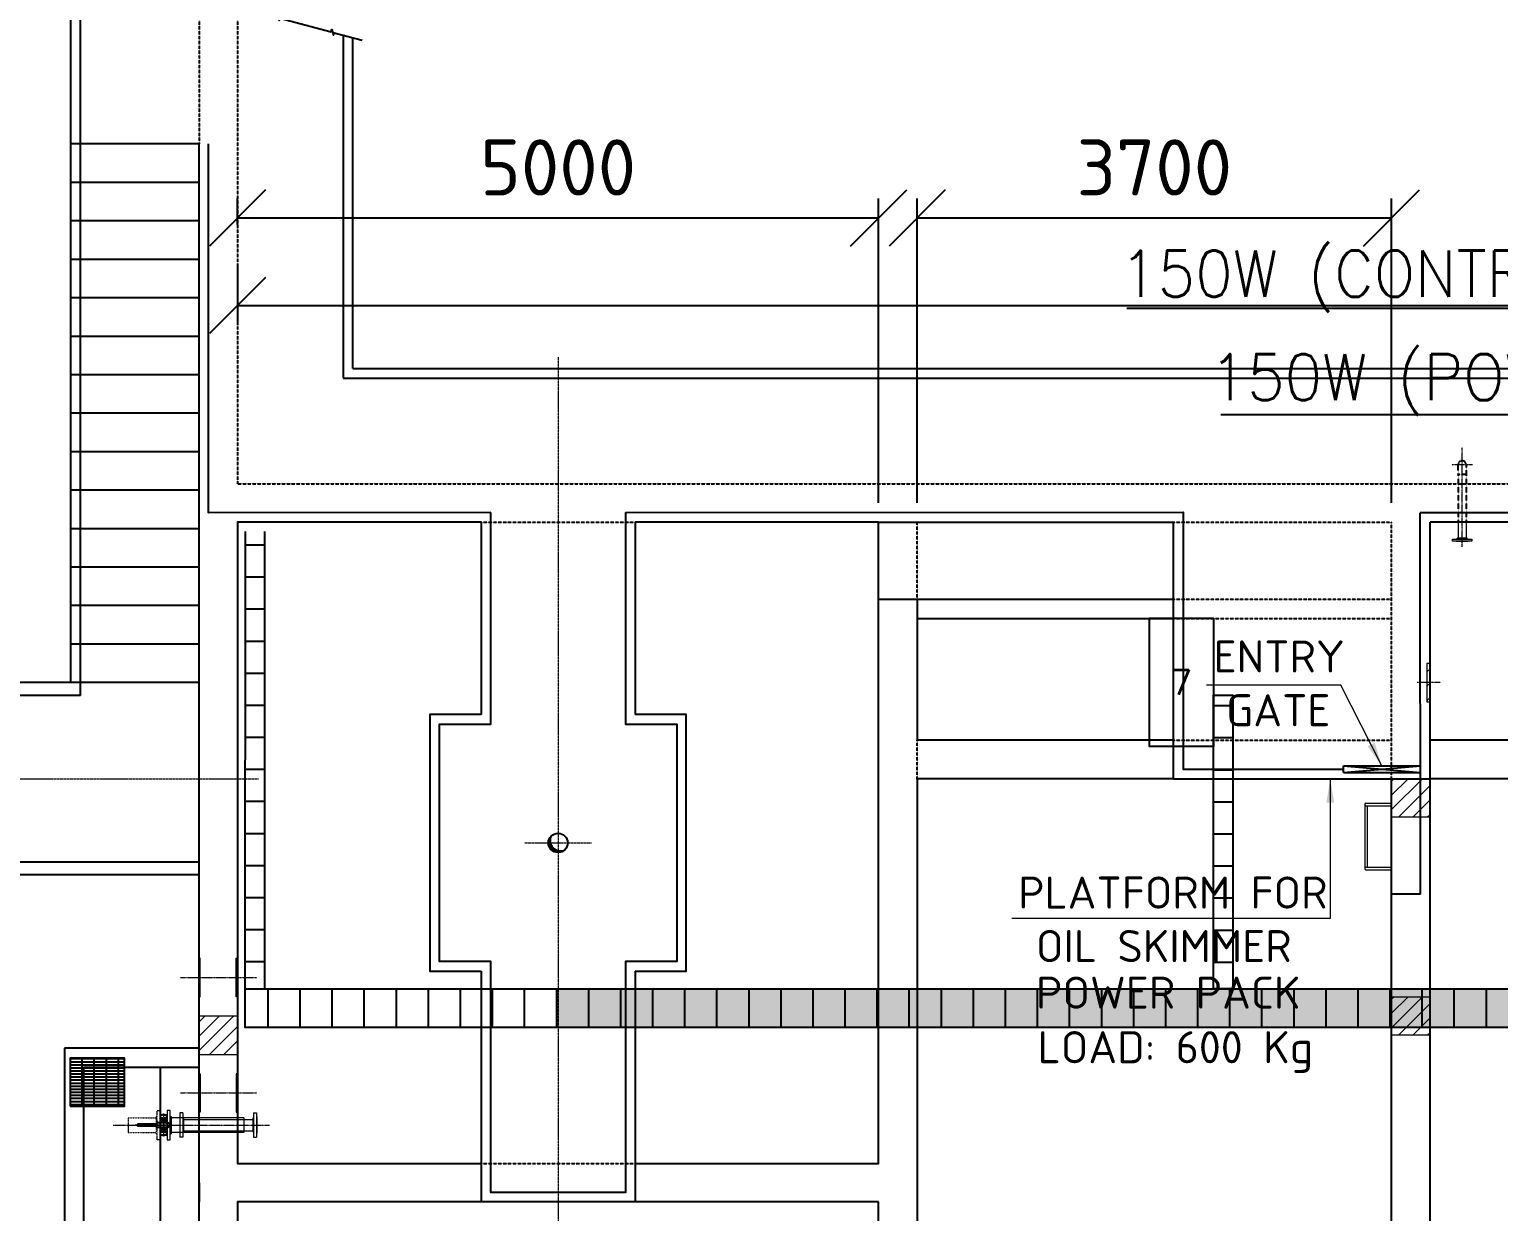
# Model space of a CAD drawing. Header units: inches. Extents: x 8618018 to 8935006, y 2431589 to 2567223.
# Drawn here: x 8665463 to 8676920, y 2485765 to 2494983 of the extents above; entities that cross this region are included whole.
import ezdxf
from ezdxf import colors
from ezdxf.entities.mleader import LeaderData, LeaderLine
from ezdxf.enums import TextEntityAlignment as Align
from ezdxf.math import Vec2, Vec3

# ---------------------------------------------------------------- set-up
doc = ezdxf.new("R2010")
doc.units = ezdxf.units.IN
doc.header["$MEASUREMENT"] = 0
for name, pattern in [('CENTER', [2, 1.25, -0.25, 0.25, -0.25]), ('HIDDEN', [0.375, 0.25, -0.125]), ('PHANTOM', [2.5, 1.25, -0.25, 0.25, -0.25, 0.25, -0.25])]:
    doc.linetypes.add(name, pattern=pattern)
doc.layers.get('Defpoints').update_dxf_attribs({"color": 252})
for name, color, linetype in [('CCT', 4, 'Continuous'), ('Civil', 252, 'Continuous'), ('Handrail', 252, 'FENCELINE1'), ('HIDDEN', 252, 'HIDDEN'), ('LAY-ROAD CARREGE WAY', 252, 'Continuous'), ('S. HANDRAIL', 252, 'FENCELINE1'), ('SKID', 252, 'Continuous'), ('TEXT', 252, 'Continuous'), ('valve', 252, 'Continuous')]:
    doc.layers.add(name, color=color, linetype=linetype)
for name, color, linetype, lineweight in [('CL', 252, 'CENTER', 5), ('DIM', 252, 'Continuous', 13), ('ICT', 6, 'Continuous', 13), ('IP', 252, 'Continuous', 0), ('PCT', 2, 'Continuous', 15), ('PIPE', 252, 'PHANTOM', 5), ('PUDDLE', 252, 'Continuous', 5)]:
    doc.layers.add(name, color=color, linetype=linetype, lineweight=lineweight)
doc.styles.add('DIM', font='romans.shx', dxfattribs={"width": 0.8})
doc.styles.add('ISOCPEUR', font='isocpeur.ttf')
doc.styles.add('r-30', font='romans.shx')
doc.styles.get("Standard").update_dxf_attribs({"font": 'arial.ttf'})
doc.linetypes.add('FENCELINE1', pattern='A,6.35,-2.54,[133,ltypeshp.shx,S=2.54,R=0,X=-2.54,Y=0],-2.54,25.4', length=36.83)
doc.dimstyles.new('DIM', dxfattribs={"dimscale": 175, "dimtxt": 2.5, "dimasz": 2.5, "dimexe": 0.875, "dimexo": 0.875, "dimgap": 1, "dimtad": 1, "dimdec": 0, "dimzin": 9, "dimdsep": 46, "dimtxsty": 'ISOCPEUR', "dimblk": 'OBLIQUE', "dimcen": 0.09, "dimclrd": 256, "dimclre": 256, "dimclrt": 252, "dimadec": 0, "dimazin": 0, "dimtfac": 1, "dimtdec": 0, "dimtmove": 0, "dimatfit": 3, "dimfxl": 1, "dimtfill": 1, "dimtolj": 1, "dimtzin": 0, "dimarcsym": 0})
doc.dimstyles.new('DIM_100', dxfattribs={"dimscale": 75, "dimtxt": 2.5, "dimasz": 2.5, "dimexe": 1, "dimexo": 1, "dimgap": 0.75, "dimtad": 1, "dimdec": 0, "dimrnd": 1, "dimzin": 12, "dimdsep": 46, "dimtxsty": 'DIM', "dimcen": 0.09, "dimclrd": 256, "dimclre": 256, "dimclrt": 3, "dimadec": 0, "dimazin": 0, "dimtfac": 0.046875, "dimtdec": 0, "dimtmove": 0, "dimatfit": 3, "dimfxl": 1, "dimtolj": 1, "dimtzin": 12, "dimlwd": -1, "dimlwe": -1, "dimarcsym": 0})
pattern_1 = [(270, (-36094175.07, 22323665.09), (250, -1e-13), [])]
pattern_2 = [(360, (-11162382.2, -42329535.84), (9e-14, 250), [])]
pattern_3 = [(360, (-11154854.7, -42329289.42), (9e-14, 250), [])]
pattern_4 = [(45, (-8628381, -2486448.5), (-56.12660076, 56.12660076), [])]
pattern_5 = [(45, (-8628381, -2486448.502), (-22.4506403, 22.4506403), [])]

# ---------------------------------------------------------------- blocks, each defined once
blk = doc.blocks.new('RUNGS')
at = {"layer": 'DIM'}
for p, q in [((-10, -200), (-10, 0)), ((-10, 0), (10, 0)), ((10, -200), (10, 0)), ((490, -200), (490, 0)), ((490, 0), (510, 0)), ((510, -200), (510, 0)), ((0, -210), (500, -210)), ((10, -190), (490, -190))]:
    blk.add_line(p, q, dxfattribs=at)
for centre in [(0, -200), (500, -200)]:
    blk.add_arc(centre, 10, 180, 0, dxfattribs=at)
blk = doc.blocks.new('3SORF')
for p, q in [((-0.94, 2.125), (-1.19, 2.125)), ((-1.19, -2.125), (-1.19, 2.125)), ((-0.94, -3.75), (-0.94, 3.75)), ((-0.94, 3.75), (-0.0625, 3.75)), ((-0.0625, -3.75), (-0.0625, 3.75)), ((-0.0625, 2.5), (0, 2.5)), ((0, -2.5), (0, 2.5)), ((-0.94, -2.125), (-1.19, -2.125)), ((-0.94, -3.75), (-0.0625, -3.75)), ((-0.0625, -2.5), (0, -2.5))]:
    blk.add_line(p, q)
blk = doc.blocks.new('4SORF')
for p, q in [((-0.94, 2.655), (-1.31, 2.655)), ((-1.31, -2.655), (-1.31, 2.655)), ((-0.94, 4.5), (-0.94, -4.5)), ((-0.0625, 4.5), (-0.94, 4.5)), ((-0.0625, -4.5), (-0.0625, 4.5)), ((-0.0625, 3.09375), (0, 3.09375)), ((0, -3.09375), (0, 3.09375)), ((-0.94, -2.655), (-1.31, -2.655)), ((-0.94, -4.5), (-0.0625, -4.5)), ((-0.0625, -3.09375), (0, -3.09375))]:
    blk.add_line(p, q)
blk = doc.blocks.new('Bfm100v2')
for p, q in [((-10, 62), (-10, 31)), ((10, 62), (10, 31)), ((-10, -31), (-10, -62)), ((10, -31), (10, -62))]:
    blk.add_line(p, q)
blk.add_lwpolyline([(52, 16), (-33, 16, 1), (-33, -16), (52, -16, 0.414214), (55, -13), (55, 13, 0.414214)], format="xyb", close=True)
for points in [[(26, 19), (26, 76), (10, 76, 0.5), (-10, 76), (-26, 76), (-26, 19)], [(55, 10), (197, 10, -0.414214), (200, 7), (200, -7, -0.414214), (197, -10), (55, -10)], [(-26, -19), (-26, -76), (-10, -76, 0.5)], [(-10, -76, 0.5), (10, -76), (26, -76), (26, -19)]]:
    blk.add_lwpolyline(points, format="xyb")
for centre, radius, start, end in [((0, 0), 32.5, 29.817, 150.183), ((-18, 18), 3.55, 334.6902, 205.3098), ((18, 18), 3.55, 334.6902, 205.3098), ((0, 0), 32.5, 209.817, 330.183), ((-18, -18), 3.55, 154.6902, 25.3098), ((18, -18), 3.55, 154.6902, 25.3098)]:
    blk.add_arc(centre, radius, start, end)
at = {"layer": 'CL', "linetype": 'CENTER'}
for p, q in [((-55, 0), (223, 0)), ((-13, 13), (-23, 23)), ((-13, 22), (-22, 13)), ((-10, 0), (10, 0)), ((0, -90), (0, 88)), ((13, 13), (23, 23)), ((22, 13), (13, 22)), ((-13, -13), (-23, -23)), ((-22, -13), (-13, -22)), ((13, -13), (23, -23)), ((13, -22), (22, -13))]:
    blk.add_line(p, q, dxfattribs=at)
blk = doc.blocks.new('2SOrf')
for p, q in [((0, -1.8125), (0, 1.8125)), ((0.0625, 1.8125), (0, 1.8125)), ((0.0625, 3), (0.75, 3)), ((0.0625, -3), (0.0625, 3)), ((0.75, 3), (0.75, -3)), ((0.75, 1.53), (1, 1.53)), ((1, -1.53), (1, 1.53)), ((0.0625, -1.8125), (0, -1.8125)), ((0.75, -3), (0.0625, -3)), ((0.75, -1.53), (1, -1.53))]:
    blk.add_line(p, q)
blk = doc.blocks.new('_Oblique')
at = {"color": 0, "linetype": 'ByBlock', "lineweight": -2}
blk.add_line((-0.5, -0.5), (0.5, 0.5), dxfattribs=at)
blk = doc.blocks.new('*D287')
at = {"layer": 'Defpoints', "color": 0, "transparency": 16777216}
for p in [(39005, 21968), (72205, 21968), (72205, 21490)]:
    blk.add_point(p, dxfattribs=at)
at = {"layer": 'DIM', "lineweight": -2, "transparency": 16777216}
for p, q in [((39005, 21815), (39005, 21337)), ((72205, 21815), (72205, 21337)), ((39005, 21490), (72205, 21490))]:
    blk.add_line(p, q, dxfattribs=at)
at = {"layer": 'DIM', "lineweight": -2, "transparency": 16777216, "xscale": 437.5, "yscale": 437.5, "zscale": 437.5, "rotation": 180}
blk.add_blockref('_Oblique', (39005, 21490), dxfattribs=at)
at = {"layer": 'DIM', "lineweight": -2, "transparency": 16777216, "xscale": 437.5, "yscale": 437.5, "zscale": 437.5}
blk.add_blockref('_Oblique', (72205, 21490), dxfattribs=at)
at = {"layer": 'DIM', "color": 252, "transparency": 16777216, "insert": (55605, 21884), "char_height": 437.5, "attachment_point": 5, "style": 'ISOCPEUR', "bg_fill": 3, "box_fill_scale": 1.1, "bg_fill_color": 256, "bg_fill_true_color": 13158600, "bg_fill_transparency": 0}
blk.add_mtext('\\A1;33200', dxfattribs=at)
blk = doc.blocks.new('*D299')
at = {"layer": 'Defpoints', "color": 0, "transparency": 16777216}
for p in [(48005, 22173), (44305, 19800), (48005, 19800)]:
    blk.add_point(p, dxfattribs=at)
at = {"layer": 'DIM', "lineweight": -2, "transparency": 16777216}
for p, q in [((44305, 19953), (44305, 22326)), ((48005, 19953), (48005, 22326)), ((44305, 22173), (48005, 22173))]:
    blk.add_line(p, q, dxfattribs=at)
at = {"layer": 'DIM', "lineweight": -2, "transparency": 16777216, "xscale": 437.5, "yscale": 437.5, "zscale": 437.5, "rotation": 180}
blk.add_blockref('_Oblique', (44305, 22173), dxfattribs=at)
at = {"layer": 'DIM', "lineweight": -2, "transparency": 16777216, "xscale": 437.5, "yscale": 437.5, "zscale": 437.5}
blk.add_blockref('_Oblique', (48005, 22173), dxfattribs=at)
at = {"layer": 'DIM', "color": 252, "transparency": 16777216, "insert": (46155, 22567), "char_height": 437.5, "attachment_point": 5, "style": 'ISOCPEUR', "bg_fill": 3, "box_fill_scale": 1.1, "bg_fill_color": 256, "bg_fill_true_color": 13158600, "bg_fill_transparency": 0}
blk.add_mtext('\\A1;3700', dxfattribs=at)
blk = doc.blocks.new('*D300')
at = {"layer": 'Defpoints', "color": 0, "transparency": 16777216}
for p in [(44005, 22173), (39005, 21968), (44005, 19800)]:
    blk.add_point(p, dxfattribs=at)
at = {"layer": 'DIM', "lineweight": -2, "transparency": 16777216}
for p, q in [((39005, 22121), (39005, 22326)), ((44005, 19953), (44005, 22326)), ((39005, 22173), (44005, 22173))]:
    blk.add_line(p, q, dxfattribs=at)
at = {"layer": 'DIM', "lineweight": -2, "transparency": 16777216, "xscale": 437.5, "yscale": 437.5, "zscale": 437.5, "rotation": 180}
blk.add_blockref('_Oblique', (39005, 22173), dxfattribs=at)
at = {"layer": 'DIM', "lineweight": -2, "transparency": 16777216, "xscale": 437.5, "yscale": 437.5, "zscale": 437.5}
blk.add_blockref('_Oblique', (44005, 22173), dxfattribs=at)
at = {"layer": 'DIM', "color": 252, "transparency": 16777216, "insert": (41505, 22567), "char_height": 437.5, "attachment_point": 5, "style": 'ISOCPEUR', "bg_fill": 3, "box_fill_scale": 1.1, "bg_fill_color": 256, "bg_fill_true_color": 13158600, "bg_fill_transparency": 0}
blk.add_mtext('\\A1;5000', dxfattribs=at)
blk = doc.blocks.new('GA CRM')
at = {"layer": 'Civil', "lineweight": 0}
h = blk.add_hatch(color=256, dxfattribs=at)
h.dxf.hatch_style = 1
h.paths.add_polyline_path([(41452, 17353, 0.1989124), (41430, 17300), (41444.7, 17300, -0.175566)])
h.paths.add_polyline_path([(41444.7, 17300), (41430, 17300, 0.4142136), (41505, 17225), (41505, 17239.7, -0.2947364)])
h.paths.add_polyline_path([(41505, 17239.7), (41505, 17225, 0.1989124), (41558, 17247, -0.175566)])
at = {"layer": 'IP'}
h = blk.add_hatch(dxfattribs=at)
h.set_pattern_fill('ANSI31', color=256, scale=25)
h.set_pattern_definition(pattern_4)
h.paths.add_polyline_path([(48280, 18400), (48305, 18400), (48305, 18700), (48280, 18700)])
h = blk.add_hatch(dxfattribs=at)
h.set_pattern_fill('ANSI31', color=256, scale=25)
h.set_pattern_definition([(45, (-8639493.18, -2417761.96), (-56.12660076, 56.12660076), [])])
h.paths.add_polyline_path([(48305, 17500), (48005, 17500), (48005, 17800), (48305, 17800)])
h = blk.add_hatch(dxfattribs=at)
h.set_pattern_fill('ANSI31', color=256, scale=10)
h.set_pattern_definition(pattern_5)
h.paths.add_polyline_path([(38705, 16100), (38715, 16100), (38715, 16400), (38705, 16400)])
h = blk.add_hatch(dxfattribs=at)
h.set_pattern_fill('ANSI31', color=256, scale=10)
h.set_pattern_definition(pattern_5)
h.paths.add_polyline_path([(39005, 16100), (38995, 16100), (38995, 16400), (39005, 16400)])
h = blk.add_hatch(dxfattribs=at)
h.set_pattern_fill('ANSI31', color=256, scale=25)
h.set_pattern_definition([(45, (-8639493.18, -2419461.97), (-56.12660076, 56.12660076), [])])
h.paths.add_polyline_path([(48305, 15800), (48005, 15800), (48005, 16100), (48305, 16100)])
h = blk.add_hatch(dxfattribs=at)
h.set_pattern_fill('ANSI31', color=256, scale=25)
h.set_pattern_definition(pattern_4)
h.paths.add_polyline_path([(38705, 15650), (39005, 15650), (39005, 15950), (38705, 15950)])
h = blk.add_hatch(dxfattribs=at)
h.set_pattern_fill('ANSI31', color=256, scale=10)
h.set_pattern_definition(pattern_5)
h.paths.add_polyline_path([(38705, 15500), (38715, 15500), (38715, 15200), (38705, 15200)])
h = blk.add_hatch(dxfattribs=at)
h.set_pattern_fill('ANSI31', color=256, scale=10)
h.set_pattern_definition(pattern_5)
h.paths.add_polyline_path([(39005, 15500), (38995, 15500), (38995, 15200), (39005, 15200)])
at = {"layer": 'SKID'}
h = blk.add_hatch(dxfattribs=at)
h.set_pattern_fill('GRATE', color=256, scale=30)
h.set_pattern_definition([(0, (-8642861.142, -2477686.346), (0, 23.8125), []), (90, (-8642861.14, -2477686.35), (-95.25, 6e-15), [])])
h.paths.add_polyline_path([(37700.4, 15246.9), (38125.1, 15246.9), (38125.1, 15621.9), (37700.4, 15621.9)])
at = {"layer": 'Civil'}
for p, q in [((37705, 18550), (37705, 25400)), ((39905, 21000), (39905, 23578.5)), ((38705, 22750), (37705, 22750)), ((38705, 7800), (38705, 22750)), ((38705, 22450), (37705, 22450)), ((38705, 22150), (37705, 22150)), ((38705, 21850), (37705, 21850)), ((38705, 21550), (37705, 21550)), ((38705, 21250), (37705, 21250)), ((39905, 21000), (71105, 21000)), ((38705, 20950), (37705, 20950)), ((38705, 20650), (37705, 20650)), ((38705, 20350), (37705, 20350)), ((38705, 20050), (37705, 20050)), ((38705, 19750), (37705, 19750)), ((40905, 19800), (40905, 18300)), ((42105, 19800), (42105, 18300)), ((44005, 19800), (46305, 19800)), ((46305, 17800), (46305, 19800)), ((52355, 19800), (48305, 19800)), ((48305, 8700), (48305, 19800)), ((38705, 19450), (37705, 19450)), ((38705, 19150), (37705, 19150)), ((44005, 19200), (46305, 19200)), ((44305, 19200), (44305, 18100)), ((44305, 19050), (46305, 19050)), ((38705, 18850), (37705, 18850)), ((37705, 18550), (37254.9, 18550)), ((38705, 18550), (37705, 18550)), ((46305, 18100), (44305, 18100)), ((52355, 18100), (48305, 18100)), ((44305, 17800), (44305, 14000)), ((46305, 17800), (44305, 17800)), ((46305, 17800), (48305, 17800)), ((48005, 14000), (48005, 17800)), ((52355, 17800), (48305, 17800)), ((38705, 17050), (37254.9, 17050)), ((40905, 16300), (40905, 14500)), ((42105, 16300), (42105, 14500)), ((38705, 15700), (37655, 15700)), ((37655, 15700), (37655, 12900)), ((37805, 15550), (37805, 13050)), ((38705, 15550), (37805, 15550)), ((38405, 12900), (38405, 15550)), ((38705, 14650), (38705, 14500))]:
    blk.add_line(p, q, dxfattribs=at)
for points in [[(38705, 23900), (38846.3, 23862.1), (38851.6, 23881.8), (38863.7, 23836.6), (38868.9, 23856.1), (39313.3, 23737), (39318.5, 23756.6), (39330.7, 23711.5), (39335.9, 23731), (39736.1, 23623.7), (39741.4, 23643.4), (39753.5, 23598.2), (39758.7, 23617.7), (39978.3, 23558.8)], [(40905, 19800), (39005, 19800), (39005, 14800), (40905, 14800)], [(42105, 14800), (44005, 14800), (44005, 19800), (42105, 19800)], [(48305, 8700), (48305, 18500)], [(40905, 18300), (40505, 18300), (40505, 16300), (40905, 16300)], [(42105, 16300), (42505, 16300), (42505, 18300), (42105, 18300)], [(44005, 14500), (39005, 14500), (39005, 8700)], [(48005, 8700), (48005, 12500), (44005, 12500), (44005, 14500)]]:
    blk.add_lwpolyline(points, dxfattribs=at)
blk.add_circle((41505, 17300), 75, dxfattribs=at)
blk.add_arc((41521.5, 17316.5), 78.6, 152.32484, 297.67516, dxfattribs=at)
at = {"layer": 'CL'}
for p, q in [((41505, 21090.8), (41505, 14141.1)), ((37205, 17800), (39169.1, 17800)), ((41244.6, 17300), (41765.4, 17300))]:
    blk.add_line(p, q, dxfattribs=at)
at = {"layer": 'CL', "ltscale": 0.25}
for p, q in [((48555, 19604.9), (48555, 20384)), ((48474.8, 20250), (48635.2, 20250)), ((48385.3, 18550), (48201.7, 18550)), ((38561.6, 16250), (39156.3, 16250)), ((38561.6, 15350), (39156.3, 15350)), ((38034.3, 15100), (39255.3, 15100))]:
    blk.add_line(p, q, dxfattribs=at)
at = {"layer": 'CL', "ltscale": 0.7}
blk.add_line((26169, 17800), (37554.2, 17800), dxfattribs=at)
at = {"layer": 'Handrail', "linetype": 'FENCELINE1', "ltscale": 0.01}
for p, q in [((39830, 23598.6), (39830, 20925)), ((39830, 20925), (71180, 20925)), ((37780, 18450), (37165, 18450)), ((38705, 17150), (37165, 17150))]:
    blk.add_line(p, q, dxfattribs=at)
for points in [[(37780, 18450), (37780, 25400)], [(40980, 19876.4), (38780, 19875), (38780, 22750)], [(42030, 19877), (42030, 18225), (42430, 18225), (42430, 16375), (42030, 16375), (42030, 14575), (40980, 14575), (40980, 16375), (40580, 16375), (40580, 18225), (40980, 18225), (40980, 19876.4)], [(42030, 19877), (46380, 19879.8), (46380, 17875), (47630, 17875)], [(51505, 19875), (48228.7, 19875)]]:
    blk.add_lwpolyline(points, dxfattribs=at)
at = {"layer": 'HIDDEN'}
for p, q in [((38705, 25400), (38705, 22750)), ((39005, 25100), (39005, 20100)), ((39005, 20100), (72205, 20100)), ((40905, 19800), (42105, 19800)), ((44305, 19200), (44305, 19800)), ((46305, 19800), (48005, 19800)), ((48005, 17800), (48005, 19800)), ((46305, 19200), (48005, 19200)), ((46305, 19050), (48005, 19050)), ((44305, 17800), (44305, 18100)), ((46305, 18100), (48005, 18100)), ((40905, 14800), (42105, 14800))]:
    blk.add_line(p, q, dxfattribs=at)
at = {"layer": 'HIDDEN', "ltscale": 0.75}
for p, q in [((48524.8, 20173.8), (48524.8, 19800)), ((48585.2, 20173.8), (48585.2, 19800))]:
    blk.add_line(p, q, dxfattribs=at)
blk.add_lwpolyline([(48585.2, 20250), (48585.2, 20173.8), (48524.8, 20173.8), (48524.8, 20250, -1.0000083)], format="xyb", close=True, dxfattribs=at)
at = {"layer": 'IP'}
blk.add_line((38705, 15550), (38705, 15700), dxfattribs=at)
for points in [[(48280, 18400), (48305, 18400), (48305, 18700), (48280, 18700)], [(48305, 17500), (48005, 17500), (48005, 17800), (48305, 17800)], [(38705, 16100), (38715, 16100), (38715, 16400), (38705, 16400)], [(39005, 16100), (38995, 16100), (38995, 16400), (39005, 16400)], [(48305, 15800), (48005, 15800), (48005, 16100), (48305, 16100)], [(38705, 15650), (39005, 15650), (39005, 15950), (38705, 15950)], [(38705, 15500), (38715, 15500), (38715, 15200), (38705, 15200)], [(39005, 15500), (38995, 15500), (38995, 15200), (39005, 15200)]]:
    blk.add_lwpolyline(points, close=True, dxfattribs=at)
at = {"layer": 'LAY-ROAD CARREGE WAY', "color": 252}
for p, q in [((48229.8, 16900), (48228.7, 19875)), ((47630, 17850), (47630, 17900)), ((47630, 17900), (48230, 17900)), ((47630, 17850), (48230, 17900)), ((47630, 17900), (48230, 17850)), ((48230, 17850), (48230, 17900)), ((47630, 17850), (48230, 17850))]:
    blk.add_line(p, q, dxfattribs=at)
at = {"layer": 'PIPE', "ltscale": 0.25}
for p, q in [((38152.9, 15157.1), (38369.6, 15157.1)), ((38152.9, 15157.1), (38152.9, 15042.8)), ((38152.9, 15042.8), (38369.6, 15042.8))]:
    blk.add_line(p, q, dxfattribs=at)
at = {"layer": 'PUDDLE'}
for p, q in [((48524.8, 19800), (48524.8, 19675.4)), ((48585.2, 19800), (48585.2, 19675.4)), ((39055, 15157.1), (38488.2, 15157.1)), ((38578.9, 15144.4), (39124.8, 15144.4)), ((39055, 15157.1), (39055, 15042.8)), ((39055, 15042.8), (38488.2, 15042.8)), ((38578.9, 15055.5), (39124.8, 15055.5))]:
    blk.add_line(p, q, dxfattribs=at)
at = {"layer": 'S. HANDRAIL', "color": 40, "ltscale": 0.25}
blk.add_line((48229.8, 16900), (48005, 16900), dxfattribs=at)
at = {"layer": 'SKID'}
blk.add_lwpolyline([(37700.4, 15246.9), (38125.1, 15246.9), (38125.1, 15621.9), (37700.4, 15621.9)], close=True, dxfattribs=at)
at = {"layer": 'DIM', "rotation": 270}
blk.add_blockref('RUNGS', (48005, 17600), dxfattribs=at)
at = {"layer": 'PIPE', "ltscale": 0.25, "xscale": -25.4, "yscale": 25.4, "zscale": 25.4, "rotation": 180}
blk.add_blockref('4SORF', (38402.9, 15100), dxfattribs=at)
at = {"layer": 'PUDDLE', "yscale": 25.4, "zscale": 25.4}
for name, p, xscale, rotation in [('2SOrf', (48555, 19650), 25.4, 90.00000000000001), ('4SORF', (38455, 15100), 25.4, 180), ('3SORF', (38555, 15100), 25.4, 180), ('3SORF', (39155, 15100), -25.4, 180)]:
    blk.add_blockref(name, p, dxfattribs=dict(at, xscale=xscale, rotation=rotation))
at = {"layer": 'valve', "rotation": 180}
blk.add_blockref('Bfm100v2', (38428.9, 15100), dxfattribs=at)
at = {"layer": 'TEXT', "char_height": 250, "attachment_point": 7, "style": 'ISOCPEUR'}
for s, insert in [('\\A1;ENTRY', (46617.6, 18628.7)), ('\\A1;GATE', (46713.9, 18208.8)), ('\\A1;PLATFORM FOR', (45092.7, 16787.2)), ('\\A1;OIL SKIMMER', (45231.8, 16370.7)), ('\\A1;POWER PACK', (45231.8, 16006.9)), ('\\A1;LOAD: 600 Kg', (45244.7, 15506.5))]:
    blk.add_mtext(s, dxfattribs=dict(at, insert=insert))
at = {"layer": 'DIM', "color": 7}
for points in [[(47930, 17900), (47610.3, 18531.1), (46560.7, 18531.1)], [(47526.7, 17800), (47526.7, 16711.2), (45043.3, 16711.2)]]:
    blk.add_leader(points, dimstyle='DIM_100', dxfattribs=at)
at = {"layer": 'DIM'}
dim = blk.add_linear_dim(base=(72205, 21490.4), p1=(39005, 21968), p2=(72205, 21968), dimstyle='DIM', override={"dimarcsym": 1}, dxfattribs=at)
dim.commit()
dim.dimension.update_dxf_attribs({"geometry": '*D287', "text_midpoint": (55605, 21884.2)})
dim = blk.add_linear_dim(base=(48005, 22172.9), p1=(44305, 19800), p2=(48005, 19800), dimstyle='DIM', override={"dimarcsym": 1}, dxfattribs=at)
dim.commit()
dim.dimension.update_dxf_attribs({"geometry": '*D299', "text_midpoint": (46155, 22566.6)})
dim = blk.add_linear_dim(base=(44005, 22172.9), p1=(39005, 21968), p2=(44005, 19800), dimstyle='DIM', override={"dimarcsym": 1}, dxfattribs=at)
dim.commit()
dim.dimension.update_dxf_attribs({"geometry": '*D300', "text_midpoint": (41505, 22566.6)})

msp = doc.modelspace()

# ---------------------------------------------------------------- block references
at = {"color": 252}
msp.add_blockref('GA CRM', (8628081, 2471340), dxfattribs=at)

# ---------------------------------------------------------------- next in the draw order: hatches: boundary and pattern name
at = {"layer": 'CCT'}
h = msp.add_hatch(dxfattribs=at)
h.set_pattern_fill('ANSI31', color=256, scale=2000, angle=-45, style=0)
h.set_pattern_definition(pattern_2)
h.paths.add_polyline_path([(8667145.8, 2487501.1), (8667295.8, 2487501.1), (8667295.8, 2491067.8), (8667145.8, 2491067.8)])
h = msp.add_hatch(dxfattribs=at)
h.set_pattern_fill('ANSI31', color=256, scale=2000, angle=-45, style=0)
h.set_pattern_definition(pattern_3)
h.paths.add_polyline_path([(8674698.2, 2487501), (8674848.2, 2487501), (8674848.2, 2489791.9), (8674698.2, 2489791.9)])
h = msp.add_hatch(dxfattribs=at)
h.set_pattern_fill('ANSI31', color=256, scale=2000, angle=225, style=0)
h.set_pattern_definition(pattern_1)
h.paths.add_polyline_path([(8667145.8, 2487501.1), (8667145.8, 2487201.1), (8707685.2, 2487201.1), (8707685.2, 2487501.1)])
at = {"layer": 'ICT'}
h = msp.add_hatch(dxfattribs=at)
h.set_pattern_fill('HEX', color=256, scale=18, angle=45, style=0)
h.set_pattern_definition([(45, (213560.39, 3228), (-69.9941694, 69.9941694), [57.15, -114.3]), (165, (213560.39, 3228), (-25.6196441, -95.6138135), [57.15, -114.3]), (105, (213600.81, 3268.41), (-95.6138135, -25.6196441), [57.15, -114.3])])
h.paths.add_polyline_path([(8669584.3, 2487501.1), (8669584.3, 2487201.1), (8708336.2, 2487201.1), (8708336.2, 2487501.1)])
at = {"layer": 'PCT'}
h = msp.add_hatch(dxfattribs=at)
h.set_pattern_fill('ANSI31', color=256, scale=2000, angle=-45, style=0)
h.set_pattern_definition(pattern_2)
h.paths.add_polyline_path([(8667145.8, 2487501.1), (8667295.8, 2487501.1), (8667295.8, 2491067.8), (8667145.8, 2491067.8)])
h = msp.add_hatch(dxfattribs=at)
h.set_pattern_fill('ANSI31', color=256, scale=2000, angle=-45, style=0)
h.set_pattern_definition(pattern_3)
h.paths.add_polyline_path([(8674698.2, 2487501), (8674848.2, 2487501), (8674848.2, 2489791.9), (8674698.2, 2489791.9)])
h = msp.add_hatch(dxfattribs=at)
h.set_pattern_fill('ANSI31', color=256, scale=2000, angle=225, style=0)
h.set_pattern_definition(pattern_1)
h.paths.add_polyline_path([(8667145.8, 2487501.1), (8667145.8, 2487201.1), (8707685.2, 2487201.1), (8707685.2, 2487501.1)])

# ---------------------------------------------------------------- next in the draw order: linework, layer by layer
at = {"color": 3}
msp.add_lwpolyline([(8674698.2, 2490392), (8674698.2, 2489392), (8674198.2, 2489392), (8674198.2, 2490392)], close=True, dxfattribs=at)
at = {"layer": 'CCT'}
for p, q in [((8667145.8, 2487501.1), (8667148.3, 2491067.8, 65552.8)), ((8667295.8, 2491067.8, 65375.6), (8667295.8, 2487501.1))]:
    msp.add_line(p, q, dxfattribs=at)
at = {"layer": 'CCT', "elevation": 64500.6}
msp.add_lwpolyline([(8674698.2, 2489792.8), (8674848.2, 2489792.8), (8674848.2, 2487501), (8674698.2, 2487501)], close=True, dxfattribs=at)
at = {"layer": 'CCT'}
msp.add_lwpolyline([(8707685.2, 2487201.1), (8667145.8, 2487201.1), (8667145.8, 2487501.1), (8707685.2, 2487501.1)], close=True, dxfattribs=at)
at = {"layer": 'ICT'}
for p, q in [((8669584.8, 2487501.1), (8708336.2, 2487501.1)), ((8708344.3, 2487201.1), (8669584.8, 2487201.1))]:
    msp.add_line(p, q, dxfattribs=at)
at = {"layer": 'PCT', "elevation": 64500.6}
msp.add_lwpolyline([(8674698.2, 2489792.8), (8674848.2, 2489792.8), (8674848.2, 2487501), (8674698.2, 2487501)], close=True, dxfattribs=at)
at = {"layer": 'PCT'}
msp.add_lwpolyline([(8707685.2, 2487201.1), (8667145.8, 2487201.1), (8667145.8, 2487501.1), (8707685.2, 2487501.1)], close=True, dxfattribs=at)

# ---------------------------------------------------------------- next in the draw order: texts
at = {"layer": 'CCT', "lineweight": 0, "style": 'r-30', "width": 0.95}
msp.add_text('150W (CONTROL TRAY) ', height=360, dxfattribs=at).set_placement((8673968.4, 2492898.1))
at = {"layer": 'PCT', "lineweight": 0, "style": 'r-30', "width": 0.95}
msp.add_text('150W (POWER TRAY)', height=360, dxfattribs=at).set_placement((8674665.6, 2492091.7))
at = {"layer": 'PCT', "color": 2, "style": 'r-30', "width": 0.95}
msp.add_text('7', height=195, dxfattribs=at).set_placement((8674448.2, 2489892), align=Align.MIDDLE_CENTER)

# ---------------------------------------------------------------- next in the draw order: leaders
at = {"layer": 'CCT', "lineweight": 0}
ml = msp.add_multileader_mtext('Standard', dxfattribs=at)
ml.set_content('', color=256)
ml.set_leader_properties()
ml.build(insert=Vec2(0, 0))
ml.multileader.update_dxf_attribs({"text_right_attachment_type": 6, "dogleg_length": 1700, "arrow_head_size": 480})
ctx = ml.context
ctx.base_point, ctx.char_height, ctx.arrow_head_size, ctx.landing_gap_size, ctx.plane_origin = Vec3(8674019.8, 2492805.9), 0.432, 480, 0.216, Vec3(8681637.3, 2490029.2)
ctx.right_attachment = 6
notes = []
notes.append((ctx, [(0, (1, 1, 0), (8680037.6, 2492806.1), (-1, 0), 6017.4, [(0, [(8682211.3, 2490592)], 0, [])])]))
ctx.mtext.insert, ctx.mtext.text_direction, ctx.mtext.rotation, ctx.mtext.flow_direction = Vec3(8674020, 2492805.7), Vec3(-1, 0), 3.1415927, 5
at = {"layer": 'PCT', "lineweight": 0}
ml = msp.add_multileader_mtext('Standard', dxfattribs=at)
ml.set_content('', color=256)
ml.set_leader_properties()
ml.build(insert=Vec2(0, 0))
ml.multileader.update_dxf_attribs({"text_right_attachment_type": 6, "dogleg_length": 5907.3, "arrow_head_size": 480})
ctx = ml.context
ctx.base_point, ctx.char_height, ctx.arrow_head_size, ctx.landing_gap_size, ctx.plane_origin = Vec3(8674744.1, 2491973.9), 9.6, 480, 4.8, Vec3(8681299.1, 2489048.7)
ctx.right_attachment, ctx.text_align_type = 6, 2
notes.append((ctx, [(0, (1, 1, 0), (8680072.8, 2491978.7), (-1, 0), 5319.1, [(0, [(8682211.3, 2490140)], 0, [])])]))
ctx.mtext.insert, ctx.mtext.text_direction, ctx.mtext.rotation, ctx.mtext.alignment, ctx.mtext.flow_direction = Vec3(8674748.9, 2491969.1), Vec3(-1, 0), 3.1415927, 3, 5
for ctx, leaders in notes:
    for number, flags, end, landing, length, lines in leaders:
        leader = LeaderData()
        leader.index, (leader.has_last_leader_line, leader.has_dogleg_vector, leader.attachment_direction) = number, flags
        leader.last_leader_point, leader.dogleg_vector, leader.dogleg_length = Vec3(end), Vec3(landing), length
        for number, points, colour, breaks in lines:
            line = LeaderLine()
            line.index, line.vertices, line.color, line.breaks = number, Vec3.list(points), colors.encode_raw_color(colour), breaks
            leader.lines.append(line)
        ctx.leaders.append(leader)

doc.saveas('drawing.dxf')
